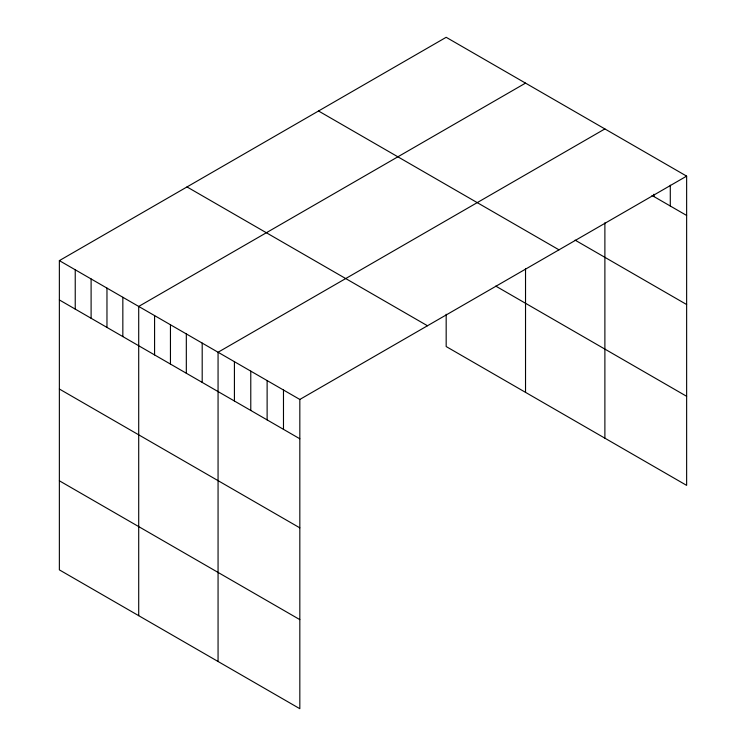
<?xml version="1.0" encoding="UTF-8"?>
<svg xmlns="http://www.w3.org/2000/svg" width="746" height="746" viewBox="0 0 746 746"><rect width="100%" height="100%" fill="white"/><g stroke="black" fill="none" stroke-linecap="round" stroke-linejoin="round"><path stroke-width="1.12" d="M59.363 260.624L299.827 399.455L299.827 708.7L59.363 569.869L59.363 260.624L446.173 37.3L686.637 176.131L686.637 485.376L446.173 346.545L446.173 314.252M525.529 83.114L138.709 306.438L138.709 615.683M604.885 128.927L218.065 352.252L218.065 661.497M299.827 399.455L686.637 176.131M652.013 195.461L686.637 215.454M575.119 240.147L686.637 304.527M318.523 110.995L558.996 249.835M495.764 286.1L686.637 396.303M187.004 186.929L427.477 325.76M59.363 299.939L299.827 438.779M59.363 389.02L299.827 527.851M59.363 480.788L299.827 619.628M670.29 185.195L670.29 206.008M653.934 194.258L653.934 196.571M604.885 222.802L604.885 438.172M525.529 268.868L525.529 392.359M283.48 390.018L283.48 429.332M267.124 380.581L267.124 419.895M250.777 371.135L250.777 410.449M234.421 361.698L234.421 401.012M202.194 343.095L202.194 382.409M186.323 333.928L186.323 373.242M170.452 324.762L170.452 364.085M154.581 315.605L154.581 354.919M122.838 297.281L122.838 336.595M106.967 288.115L106.967 327.429M91.105 278.948L91.105 318.272M75.234 269.791L75.234 309.105"/></g></svg>
